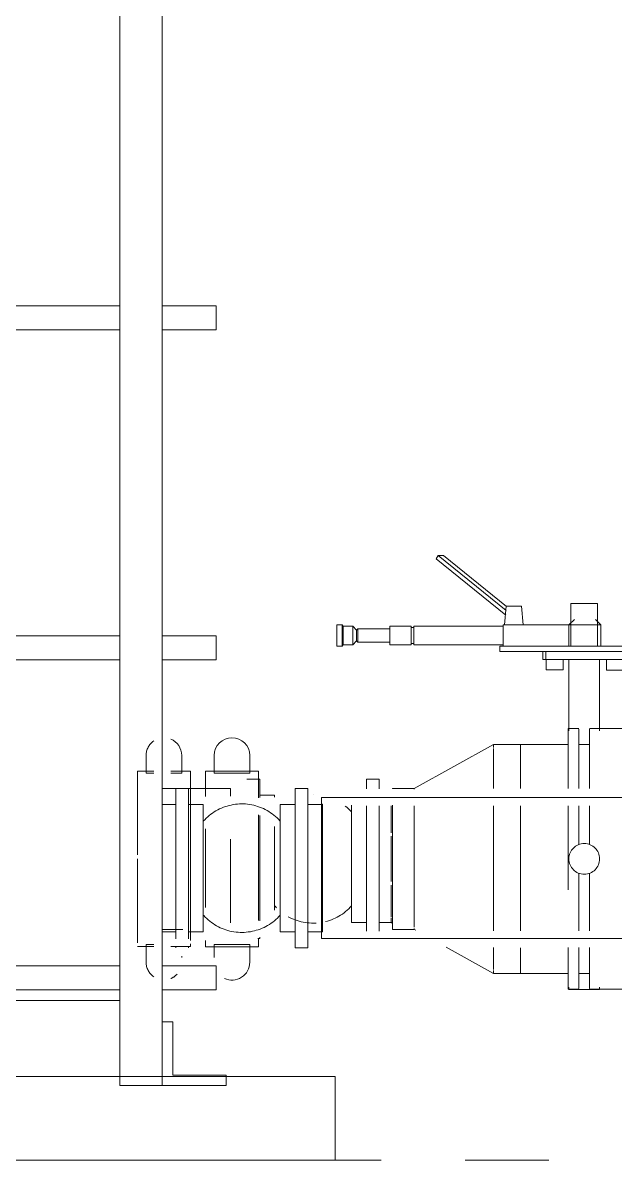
# Model space of a CAD drawing. Header units: metres. Extents: x 63 to 378, y -27 to 78.
# Drawn here: x 135.87 to 136.577, y 34.802 to 36.159 of the extents above; entities that cross this region are included whole.
import ezdxf

# ---------------------------------------------------------------- set-up
doc = ezdxf.new("R2010")
doc.units = ezdxf.units.M
doc.linetypes.add('Centre', pattern=[0.03175, 0.00635, -0.004763, 0.015875, -0.004763])
doc.linetypes.add('HIDDEN JT', pattern=[0.0016, 0.001, -0.0006])
for name, color, linetype, lineweight in [('A-DETL', 7, 'HIDDEN JT', 9), ('A-FLOR', 7, 'Continuous', 9), ('A-FLOR-LEVL', 7, 'Continuous', 9), ('M-EQPM', 7, 'Continuous', 18), ('P-PIPE', 7, 'Continuous', 18)]:
    doc.layers.add(name, color=color, linetype=linetype, lineweight=lineweight)

# ---------------------------------------------------------------- blocks, each defined once
blk = doc.blocks.new('Heat_Exchanger-Plate_and_Frame-Taco-PF060_062 - PF060_062F-1966333-SEC 11')
at = {"layer": 'M-EQPM', "color": 11, "true_color": 0xff8080}
for p, q in [((-6.1508, 34.8908), (-6.1508, 36.7442)), ((-6.1, 36.7442), (-6.1, 34.8908)), ((-6.1508, 35.8212), (-7.4708, 35.8212)), ((-6.0357, 35.8212), (-6.1, 35.8212)), ((-6.0357, 35.7927), (-6.0357, 35.8212)), ((-7.4708, 35.7927), (-6.1508, 35.7927)), ((-6.1, 35.7927), (-6.0357, 35.7927)), ((-6.1508, 35.4275), (-7.4708, 35.4275)), ((-6.0357, 35.4275), (-6.1, 35.4275)), ((-6.0357, 35.399), (-6.0357, 35.4275)), ((-7.4708, 35.399), (-6.1508, 35.399)), ((-6.1, 35.399), (-6.0357, 35.399)), ((-6.1508, 35.0338), (-7.4708, 35.0338)), ((-6.0357, 35.0338), (-6.1, 35.0338)), ((-6.0357, 35.0053), (-6.0357, 35.0338)), ((-7.4708, 35.0053), (-6.1508, 35.0053)), ((-6.1, 35.0053), (-6.0357, 35.0053)), ((-7.4708, 34.9924), (-6.1508, 34.9924)), ((-6.0873, 34.967), (-6.1, 34.967)), ((-6.0873, 34.9035), (-6.0873, 34.967)), ((-6.0238, 34.9035), (-6.0873, 34.9035)), ((-6.0238, 34.8908), (-6.0238, 34.9035)), ((-6.1508, 34.8908), (-6.1, 34.8908)), ((-6.1, 34.8908), (-6.0238, 34.8908))]:
    blk.add_line(p, q, dxfattribs=at)
blk = doc.blocks.new('Victaulic-IPS-Vic-300 MasterSeal Butterfly Valve LH - Standard-2399151-SEC 11')
at = {"layer": 'A-DETL', "color": 11, "true_color": 0xff8080}
for p, q in [((-5.5156, 35.4076), (-5.5158, 35.4076)), ((-5.6729, 35.2247), (-5.6729, 35.1614)), ((-5.6158, 35.2246), (-5.6158, 35.0754)), ((-5.6031, 35.2246), (-5.6031, 35.1784)), ((-5.5904, 35.2246), (-5.5904, 35.1784)), ((-5.5462, 35.2246), (-5.5462, 35.0754)), ((-5.6729, 35.1614), (-5.6729, 35.0755)), ((-5.6031, 35.1444), (-5.6031, 35.0754)), ((-5.5904, 35.1444), (-5.5904, 35.0754))]:
    blk.add_line(p, q, dxfattribs=at)
at = {"layer": 'A-DETL', "color": 11, "true_color": 0xff8080, "flags": 128}
for points in [[(-5.5178, 35.4076), (-5.5178, 35.4076), (-5.5178, 35.4076), (-5.5178, 35.4076), (-5.5178, 35.4076), (-5.5179, 35.4076), (-5.5179, 35.4076), (-5.5179, 35.4076), (-5.5179, 35.4076), (-5.5179, 35.4076), (-5.5179, 35.4076)], [(-5.5179, 35.4076), (-5.5179, 35.4076), (-5.5179, 35.4076), (-5.5179, 35.4076), (-5.5179, 35.4076), (-5.5179, 35.4076), (-5.5178, 35.4076), (-5.5178, 35.4076), (-5.5178, 35.4076), (-5.5178, 35.4076), (-5.5178, 35.4076), (-5.5178, 35.4076), (-5.5177, 35.4076), (-5.5177, 35.4076), (-5.5177, 35.4076), (-5.5177, 35.4076), (-5.5176, 35.4076), (-5.5176, 35.4076), (-5.5176, 35.4076), (-5.5176, 35.4076), (-5.5175, 35.4076), (-5.5175, 35.4076), (-5.5175, 35.4076), (-5.5174, 35.4076), (-5.5174, 35.4076), (-5.5174, 35.4076), (-5.5173, 35.4076), (-5.5173, 35.4076), (-5.5172, 35.4076), (-5.5172, 35.4076), (-5.5172, 35.4076), (-5.5171, 35.4076), (-5.5171, 35.4076), (-5.517, 35.4076), (-5.517, 35.4076), (-5.517, 35.4076), (-5.5169, 35.4076), (-5.5169, 35.4076), (-5.5168, 35.4076), (-5.5168, 35.4076), (-5.5167, 35.4076), (-5.5167, 35.4076), (-5.5167, 35.4076), (-5.5166, 35.4076), (-5.5166, 35.4076), (-5.5165, 35.4076), (-5.5165, 35.4076), (-5.5165, 35.4076), (-5.5164, 35.4076), (-5.5164, 35.4076), (-5.5163, 35.4076), (-5.5163, 35.4076), (-5.5163, 35.4076), (-5.5162, 35.4076), (-5.5162, 35.4076), (-5.5162, 35.4076), (-5.5161, 35.4076), (-5.5161, 35.4076), (-5.5161, 35.4076), (-5.516, 35.4076), (-5.516, 35.4076), (-5.516, 35.4076), (-5.516, 35.4076), (-5.5159, 35.4076), (-5.5159, 35.4076), (-5.5159, 35.4076), (-5.5159, 35.4076), (-5.5159, 35.4076)], [(-5.5158, 35.4076), (-5.5158, 35.4076), (-5.5158, 35.4076), (-5.5158, 35.4076), (-5.5158, 35.4076), (-5.5158, 35.4076), (-5.5158, 35.4076), (-5.5158, 35.4076), (-5.5158, 35.4076), (-5.5158, 35.4076), (-5.5159, 35.4076), (-5.5159, 35.4076), (-5.5159, 35.4076), (-5.5159, 35.4076), (-5.5159, 35.4076), (-5.516, 35.4076), (-5.516, 35.4076), (-5.516, 35.4076), (-5.516, 35.4076), (-5.5161, 35.4076), (-5.5161, 35.4076), (-5.5161, 35.4076), (-5.5162, 35.4076), (-5.5162, 35.4076), (-5.5162, 35.4076), (-5.5163, 35.4076), (-5.5163, 35.4076), (-5.5164, 35.4076), (-5.5164, 35.4076), (-5.5164, 35.4076), (-5.5165, 35.4076), (-5.5165, 35.4076), (-5.5166, 35.4076), (-5.5166, 35.4076), (-5.5166, 35.4076), (-5.5167, 35.4076), (-5.5167, 35.4076), (-5.5168, 35.4076), (-5.5168, 35.4076), (-5.5169, 35.4076), (-5.5169, 35.4076), (-5.5169, 35.4076), (-5.517, 35.4076), (-5.517, 35.4076), (-5.5171, 35.4076), (-5.5171, 35.4076), (-5.5171, 35.4076), (-5.5172, 35.4076), (-5.5172, 35.4076), (-5.5173, 35.4076), (-5.5173, 35.4076), (-5.5173, 35.4076), (-5.5174, 35.4076), (-5.5174, 35.4076), (-5.5174, 35.4076), (-5.5175, 35.4076), (-5.5175, 35.4076), (-5.5175, 35.4076), (-5.5176, 35.4076), (-5.5176, 35.4076), (-5.5176, 35.4076), (-5.5177, 35.4076), (-5.5177, 35.4076), (-5.5177, 35.4076), (-5.5177, 35.4076), (-5.5178, 35.4076), (-5.5178, 35.4076), (-5.5178, 35.4076)], [(-5.5159, 35.4076), (-5.5158, 35.4076), (-5.5158, 35.4076), (-5.5158, 35.4076), (-5.5158, 35.4076), (-5.5158, 35.4076), (-5.5158, 35.4076), (-5.5158, 35.4076), (-5.5158, 35.4076), (-5.5158, 35.4076), (-5.5158, 35.4076)]]:
    blk.add_lwpolyline(points, dxfattribs=at)
at = {"layer": 'A-DETL', "color": 11, "true_color": 0xff8080}
for start, end in [(360, 180), (180, 0)]:
    blk.add_arc((-5.5967, 35.1614), 0.0183, start, end, dxfattribs=at)
blk.add_ellipse((-5.5075, 35.4281), major_axis=(0, 0.00635), ratio=0.906308, start_param=0, end_param=0.023283, dxfattribs=at)
at = {"layer": 'P-PIPE', "color": 11, "true_color": 0xff8080}
for p, q in [((-5.7708, 35.5234), (-5.7732, 35.5195)), ((-5.6897, 35.4579), (-5.7708, 35.5234)), ((-5.7644, 35.5234), (-5.7708, 35.5234)), ((-5.7644, 35.5234), (-5.6893, 35.4627)), ((-5.7732, 35.5195), (-5.6902, 35.4524)), ((-5.6899, 35.463), (-5.6918, 35.4408)), ((-5.6899, 35.463), (-5.6893, 35.463)), ((-5.6893, 35.463), (-5.6714, 35.463)), ((-5.6695, 35.4408), (-5.6714, 35.463)), ((-5.6126, 35.4662), (-5.6126, 35.4154)), ((-5.5808, 35.4662), (-5.6126, 35.4662)), ((-5.5808, 35.4154), (-5.5808, 35.4662)), ((-5.6085, 35.4471), (-5.6149, 35.4408)), ((-5.5768, 35.4408), (-5.5831, 35.4471)), ((-5.8856, 35.4408), (-5.892, 35.4408)), ((-5.892, 35.4154), (-5.892, 35.4408)), ((-5.8841, 35.4392), (-5.8856, 35.4408)), ((-5.8856, 35.4154), (-5.8856, 35.4408)), ((-5.8729, 35.4392), (-5.8841, 35.4392)), ((-5.8841, 35.4336), (-5.8841, 35.4392)), ((-5.8841, 35.417), (-5.8841, 35.4331)), ((-5.8682, 35.4344), (-5.8729, 35.4392)), ((-5.8729, 35.4336), (-5.8729, 35.4392)), ((-5.8729, 35.417), (-5.8729, 35.4331)), ((-5.8666, 35.436), (-5.8682, 35.4344)), ((-5.8682, 35.4217), (-5.8682, 35.4344)), ((-5.8285, 35.436), (-5.8666, 35.436)), ((-5.8666, 35.4201), (-5.8666, 35.436)), ((-5.8031, 35.4392), (-5.8285, 35.4392)), ((-5.8285, 35.417), (-5.8285, 35.4392)), ((-5.8031, 35.417), (-5.8031, 35.4392)), ((-5.7999, 35.4376), (-5.8031, 35.4376)), ((-5.6935, 35.4392), (-5.7999, 35.4392)), ((-5.7999, 35.417), (-5.7999, 35.4392)), ((-5.6935, 35.4408), (-5.6093, 35.4408)), ((-5.6935, 35.4154), (-5.6935, 35.4408)), ((-5.6149, 35.4408), (-5.6149, 35.4154)), ((-5.6093, 35.4408), (-5.5768, 35.4408)), ((-5.5768, 35.4154), (-5.5768, 35.4408)), ((-5.5261, 35.4344), (-5.5275, 35.4344)), ((-5.5215, 35.4281), (-5.5232, 35.4185)), ((-5.5203, 35.4281), (-5.5217, 35.4281)), ((-5.5215, 35.4281), (-5.5147, 35.4281)), ((-5.5133, 35.4281), (-5.5152, 35.4281)), ((-5.5105, 35.4185), (-5.5122, 35.4281)), ((-5.5062, 35.4344), (-5.5075, 35.4344)), ((-5.892, 35.4154), (-5.8856, 35.4154)), ((-5.8856, 35.4154), (-5.8841, 35.417)), ((-5.8841, 35.417), (-5.8729, 35.417)), ((-5.8729, 35.417), (-5.8682, 35.4217)), ((-5.8682, 35.4217), (-5.8666, 35.4201)), ((-5.8666, 35.4201), (-5.8285, 35.4201)), ((-5.8285, 35.417), (-5.8031, 35.417)), ((-5.8031, 35.4185), (-5.7999, 35.4185)), ((-5.7999, 35.417), (-5.6935, 35.417)), ((-5.6974, 35.4154), (-5.6974, 35.409)), ((-5.4942, 35.4154), (-5.6974, 35.4154)), ((-5.5248, 35.4185), (-5.5248, 35.4154)), ((-5.5248, 35.4185), (-5.5096, 35.4185)), ((-5.5096, 35.4185), (-5.5089, 35.4185)), ((-5.5089, 35.4154), (-5.5089, 35.4185)), ((-5.4942, 35.409), (-5.4942, 35.4154)), ((-5.6974, 35.409), (-5.4942, 35.409)), ((-5.6461, 35.409), (-5.6461, 35.3994)), ((-5.6425, 35.409), (-5.6425, 35.3994)), ((-5.5494, 35.3994), (-5.5494, 35.409)), ((-5.5458, 35.3994), (-5.5458, 35.409)), ((-5.6461, 35.3994), (-5.6425, 35.3994)), ((-5.6425, 35.3994), (-5.5494, 35.3994)), ((-5.6422, 35.3994), (-5.6422, 35.3868)), ((-5.6422, 35.3994), (-5.6422, 35.3868)), ((-5.6217, 35.3868), (-5.6217, 35.3994)), ((-5.6217, 35.3868), (-5.6217, 35.3994)), ((-5.615, 35.3994), (-5.615, 35.3143)), ((-5.5785, 35.3143), (-5.5785, 35.3994)), ((-5.57, 35.3994), (-5.57, 35.3868)), ((-5.57, 35.3994), (-5.57, 35.3867)), ((-5.5495, 35.3868), (-5.5495, 35.3994)), ((-5.5495, 35.3867), (-5.5495, 35.3994)), ((-5.5494, 35.3994), (-5.5458, 35.3994)), ((-5.6422, 35.3868), (-5.6418, 35.3868)), ((-5.6422, 35.3868), (-5.6418, 35.3868)), ((-5.6422, 35.3868), (-5.6217, 35.3868)), ((-5.6422, 35.3868), (-5.6418, 35.3868)), ((-5.6221, 35.3868), (-5.6217, 35.3868)), ((-5.6221, 35.3868), (-5.6217, 35.3868)), ((-5.6221, 35.3868), (-5.6217, 35.3868)), ((-5.57, 35.3868), (-5.5696, 35.3868)), ((-5.57, 35.3868), (-5.5696, 35.3868)), ((-5.57, 35.3867), (-5.5696, 35.3867)), ((-5.57, 35.3867), (-5.5495, 35.3867)), ((-5.5499, 35.3868), (-5.5495, 35.3868)), ((-5.5499, 35.3868), (-5.5495, 35.3868)), ((-5.5499, 35.3867), (-5.5495, 35.3867)), ((-5.6031, 35.3169), (-5.6158, 35.3169)), ((-5.6158, 35.3169), (-5.6158, 35.2453)), ((-5.6031, 35.316), (-5.6031, 35.2453)), ((-5.5462, 35.3169), (-5.5904, 35.3169)), ((-5.5904, 35.316), (-5.5904, 35.2453)), ((-5.5462, 35.3169), (-5.5462, 35.2453)), ((-5.6158, 35.2979), (-5.6729, 35.2979)), ((-5.6729, 35.2979), (-5.6729, 35.2932)), ((-5.6729, 35.2932), (-5.6729, 35.2579)), ((-5.5904, 35.2979), (-5.6031, 35.2979)), ((-5.6729, 35.2579), (-5.6729, 35.2452)), ((-5.6729, 35.0553), (-5.6729, 35.0295)), ((-5.6158, 35.0558), (-5.6158, 35.0058)), ((-5.6031, 35.0558), (-5.6031, 35.0067)), ((-5.5904, 35.0558), (-5.5904, 35.0067)), ((-5.5462, 35.0558), (-5.5462, 35.0058)), ((-5.6729, 35.0295), (-5.6729, 35.0248)), ((-5.6729, 35.0248), (-5.6158, 35.0248)), ((-5.6031, 35.0248), (-5.5904, 35.0248)), ((-5.615, 35.0084), (-5.615, 35.0057)), ((-5.5785, 35.0057), (-5.5785, 35.0084)), ((-5.6158, 35.0058), (-5.6031, 35.0058)), ((-5.615, 35.0057), (-5.5785, 35.0057)), ((-5.5904, 35.0058), (-5.5462, 35.0058))]:
    blk.add_line(p, q, dxfattribs=at)
at = {"layer": 'P-PIPE', "color": 11, "true_color": 0xff8080, "flags": 128}
for points in [[(-5.5179, 35.4076), (-5.5186, 35.4076), (-5.5193, 35.4076), (-5.5199, 35.4077), (-5.5206, 35.4078), (-5.5213, 35.4079), (-5.522, 35.4081), (-5.5226, 35.4083), (-5.5233, 35.4085), (-5.5239, 35.4087), (-5.5246, 35.4089)], [(-5.5178, 35.4076), (-5.5178, 35.4076), (-5.5178, 35.4076), (-5.5178, 35.4076), (-5.5178, 35.4076), (-5.5179, 35.4076), (-5.5179, 35.4076), (-5.5179, 35.4076), (-5.5179, 35.4076), (-5.5179, 35.4076), (-5.5179, 35.4076)], [(-5.5179, 35.4076), (-5.5179, 35.4076), (-5.5179, 35.4076), (-5.5179, 35.4076), (-5.5179, 35.4076), (-5.5179, 35.4076), (-5.5178, 35.4076), (-5.5178, 35.4076), (-5.5178, 35.4076), (-5.5178, 35.4076), (-5.5178, 35.4076), (-5.5178, 35.4076), (-5.5177, 35.4076), (-5.5177, 35.4076), (-5.5177, 35.4076), (-5.5177, 35.4076), (-5.5176, 35.4076), (-5.5176, 35.4076), (-5.5176, 35.4076), (-5.5176, 35.4076), (-5.5175, 35.4076), (-5.5175, 35.4076), (-5.5175, 35.4076), (-5.5174, 35.4076), (-5.5174, 35.4076), (-5.5174, 35.4076), (-5.5173, 35.4076), (-5.5173, 35.4076), (-5.5172, 35.4076), (-5.5172, 35.4076), (-5.5172, 35.4076), (-5.5171, 35.4076), (-5.5171, 35.4076), (-5.517, 35.4076), (-5.517, 35.4076), (-5.517, 35.4076), (-5.5169, 35.4076), (-5.5169, 35.4076), (-5.5168, 35.4076), (-5.5168, 35.4076), (-5.5167, 35.4076), (-5.5167, 35.4076), (-5.5167, 35.4076), (-5.5166, 35.4076), (-5.5166, 35.4076), (-5.5165, 35.4076), (-5.5165, 35.4076), (-5.5165, 35.4076), (-5.5164, 35.4076), (-5.5164, 35.4076), (-5.5163, 35.4076), (-5.5163, 35.4076), (-5.5163, 35.4076), (-5.5162, 35.4076), (-5.5162, 35.4076), (-5.5162, 35.4076), (-5.5161, 35.4076), (-5.5161, 35.4076), (-5.5161, 35.4076), (-5.516, 35.4076), (-5.516, 35.4076), (-5.516, 35.4076), (-5.516, 35.4076), (-5.5159, 35.4076), (-5.5159, 35.4076), (-5.5159, 35.4076), (-5.5159, 35.4076), (-5.5159, 35.4076)], [(-5.5158, 35.4076), (-5.5158, 35.4076), (-5.5158, 35.4076), (-5.5158, 35.4076), (-5.5158, 35.4076), (-5.5158, 35.4076), (-5.5158, 35.4076), (-5.5158, 35.4076), (-5.5158, 35.4076), (-5.5158, 35.4076), (-5.5159, 35.4076), (-5.5159, 35.4076), (-5.5159, 35.4076), (-5.5159, 35.4076), (-5.5159, 35.4076), (-5.516, 35.4076), (-5.516, 35.4076), (-5.516, 35.4076), (-5.516, 35.4076), (-5.5161, 35.4076), (-5.5161, 35.4076), (-5.5161, 35.4076), (-5.5162, 35.4076), (-5.5162, 35.4076), (-5.5162, 35.4076), (-5.5163, 35.4076), (-5.5163, 35.4076), (-5.5164, 35.4076), (-5.5164, 35.4076), (-5.5164, 35.4076), (-5.5165, 35.4076), (-5.5165, 35.4076), (-5.5166, 35.4076), (-5.5166, 35.4076), (-5.5166, 35.4076), (-5.5167, 35.4076), (-5.5167, 35.4076), (-5.5168, 35.4076), (-5.5168, 35.4076), (-5.5169, 35.4076), (-5.5169, 35.4076), (-5.5169, 35.4076), (-5.517, 35.4076), (-5.517, 35.4076), (-5.5171, 35.4076), (-5.5171, 35.4076), (-5.5171, 35.4076), (-5.5172, 35.4076), (-5.5172, 35.4076), (-5.5173, 35.4076), (-5.5173, 35.4076), (-5.5173, 35.4076), (-5.5174, 35.4076), (-5.5174, 35.4076), (-5.5174, 35.4076), (-5.5175, 35.4076), (-5.5175, 35.4076), (-5.5175, 35.4076), (-5.5176, 35.4076), (-5.5176, 35.4076), (-5.5176, 35.4076), (-5.5177, 35.4076), (-5.5177, 35.4076), (-5.5177, 35.4076), (-5.5177, 35.4076), (-5.5178, 35.4076), (-5.5178, 35.4076), (-5.5178, 35.4076)], [(-5.5159, 35.4076), (-5.5158, 35.4076), (-5.5158, 35.4076), (-5.5158, 35.4076), (-5.5158, 35.4076), (-5.5158, 35.4076), (-5.5158, 35.4076), (-5.5158, 35.4076), (-5.5158, 35.4076), (-5.5158, 35.4076), (-5.5158, 35.4076)], [(-5.5089, 35.409), (-5.5095, 35.4088), (-5.5102, 35.4085), (-5.5108, 35.4083), (-5.5115, 35.4081), (-5.5122, 35.408), (-5.5128, 35.4078), (-5.5135, 35.4077), (-5.5142, 35.4077), (-5.5149, 35.4076), (-5.5156, 35.4076), (-5.5158, 35.4076)]]:
    blk.add_lwpolyline(points, dxfattribs=at)
at = {"layer": 'P-PIPE', "color": 11, "true_color": 0xff8080}
for centre, major_axis, start_param, end_param in [((-5.5275, 35.4281), (0, 0.00635), 4.712389, 8.839092), ((-5.5261, 35.4281), (0, 0.00635), 4.712389, 6.259903), ((-5.5075, 35.4281), (0, 0.00635), 3.727278, 7.853982), ((-5.5062, 35.4281), (0, 0.00635), 3.727278, 6.283185), ((-5.5179, 35.4439), (0, 0.0254), 2.555907, 2.946364), ((-5.517, 35.4439), (0, 0.0254), 3.336821, 3.727278), ((-5.5157, 35.4439), (0, 0.0254), 3.341009, 3.727278)]:
    blk.add_ellipse(centre, major_axis=major_axis, ratio=0.906308, start_param=start_param, end_param=end_param, dxfattribs=at)
blk = doc.blocks.new('C_S_L_Antivibratorio - 6 - v22 - C_S_L_Antivibratorio - 6 - v22-2363018-SEC 11')
at = {"layer": 'A-DETL', "color": 1, "true_color": 0xff0000}
for p, q in [((-6.0688, 35.2454), (-6.084, 35.2454)), ((-6.084, 35.2454), (-6.084, 35.1504)), ((-6.0688, 35.2454), (-6.0688, 35.1504)), ((-6.084, 35.2264), (-6.1, 35.2264)), ((-6.0664, 35.2264), (-6.0688, 35.2264)), ((-6.084, 35.1504), (-6.084, 35.0661)), ((-6.0688, 35.1504), (-6.0688, 35.0661)), ((-6.1, 35.0744), (-6.084, 35.0744)), ((-6.0688, 35.0744), (-6.0664, 35.0744)), ((-6.084, 35.0567), (-6.084, 35.0553))]:
    blk.add_line(p, q, dxfattribs=at)
at = {"layer": 'P-PIPE', "color": 1, "true_color": 0xff0000}
for p, q in [((-5.9264, 35.2454), (-5.9415, 35.2454)), ((-5.9415, 35.2454), (-5.9415, 35.1504)), ((-5.9264, 35.2454), (-5.9264, 35.1504)), ((-6.0511, 35.2264), (-6.0663, 35.2264)), ((-6.0511, 35.2264), (-6.0511, 35.1504)), ((-5.9415, 35.2264), (-5.9593, 35.2264)), ((-5.9593, 35.2264), (-5.9593, 35.1504)), ((-5.9103, 35.2264), (-5.9264, 35.2264)), ((-6.0511, 35.1504), (-6.0511, 35.0744)), ((-5.9593, 35.1504), (-5.9593, 35.0744)), ((-5.9415, 35.1504), (-5.9415, 35.0553)), ((-5.9264, 35.1504), (-5.9264, 35.0553)), ((-6.0663, 35.0744), (-6.0511, 35.0744)), ((-5.9593, 35.0744), (-5.9415, 35.0744)), ((-5.9264, 35.0744), (-5.9103, 35.0744)), ((-6.0688, 35.0567), (-6.0688, 35.0553)), ((-5.9415, 35.0553), (-5.9264, 35.0553))]:
    blk.add_line(p, q, dxfattribs=at)
at = {"layer": 'P-PIPE', "color": 1, "true_color": 0xff0000, "flags": 128}
for points in [[(-6.0511, 35.2064), (-6.0494, 35.2082), (-6.0477, 35.2099), (-6.0459, 35.2116), (-6.044, 35.2131), (-6.0421, 35.2147), (-6.0401, 35.2161), (-6.0381, 35.2175), (-6.036, 35.2187), (-6.0338, 35.2199), (-6.0316, 35.221), (-6.0294, 35.222), (-6.0271, 35.223), (-6.0248, 35.2238), (-6.0225, 35.2245), (-6.0201, 35.2252), (-6.0177, 35.2257), (-6.0153, 35.2262), (-6.0129, 35.2265), (-6.0105, 35.2268), (-6.008, 35.227), (-6.0056, 35.227), (-6.0031, 35.227), (-6.0007, 35.2269), (-5.9982, 35.2266), (-5.9958, 35.2263), (-5.9934, 35.2259), (-5.991, 35.2254), (-5.9886, 35.2247), (-5.9863, 35.224), (-5.9839, 35.2232), (-5.9817, 35.2223), (-5.9794, 35.2214), (-5.9772, 35.2203), (-5.975, 35.2191), (-5.9729, 35.2179), (-5.9709, 35.2165), (-5.9689, 35.2151), (-5.9669, 35.2136), (-5.965, 35.2121), (-5.9632, 35.2104), (-5.9615, 35.2087), (-5.9598, 35.2069), (-5.9593, 35.2064)], [(-5.9593, 35.0944), (-5.9609, 35.0925), (-5.9627, 35.0908), (-5.9645, 35.0891), (-5.9663, 35.0876), (-5.9682, 35.086), (-5.9702, 35.0846), (-5.9723, 35.0832), (-5.9744, 35.082), (-5.9765, 35.0808), (-5.9787, 35.0797), (-5.9809, 35.0787), (-5.9832, 35.0777), (-5.9855, 35.0769), (-5.9879, 35.0762), (-5.9902, 35.0755), (-5.9926, 35.075), (-5.995, 35.0745), (-5.9974, 35.0742), (-5.9999, 35.0739), (-6.0023, 35.0737), (-6.0048, 35.0737), (-6.0072, 35.0737), (-6.0097, 35.0738), (-6.0121, 35.0741), (-6.0146, 35.0744), (-6.017, 35.0748), (-6.0194, 35.0753), (-6.0217, 35.076), (-6.0241, 35.0767), (-6.0264, 35.0775), (-6.0287, 35.0784), (-6.0309, 35.0793), (-6.0331, 35.0804), (-6.0353, 35.0816), (-6.0374, 35.0828), (-6.0395, 35.0842), (-6.0415, 35.0856), (-6.0434, 35.0871), (-6.0453, 35.0886), (-6.0471, 35.0903), (-6.0489, 35.092), (-6.0506, 35.0938), (-6.0511, 35.0944)]]:
    blk.add_lwpolyline(points, dxfattribs=at)
blk = doc.blocks.new('C_S_L_Antivibratorio - 6 - v22 - C_S_L_Antivibratorio - 6 - v22-V38-SEC 11')
at = {"layer": 'A-DETL', "color": 11, "true_color": 0xff8080}
for p, q in [((-5.8742, 35.2257), (-5.8742, 35.1905)), ((-5.8565, 35.2249), (-5.8565, 35.2225)), ((-5.8413, 35.2249), (-5.8413, 35.2225)), ((-5.8253, 35.1905), (-5.8253, 35.2257)), ((-5.9838, 35.213), (-5.9838, 35.1614)), ((-5.8565, 35.2225), (-5.8565, 35.1614)), ((-5.8413, 35.2225), (-5.8413, 35.1614)), ((-5.9661, 35.2), (-5.9661, 35.1905)), ((-5.9661, 35.1905), (-5.9661, 35.1614)), ((-5.8742, 35.1905), (-5.8742, 35.1614)), ((-5.8253, 35.1614), (-5.8253, 35.1905)), ((-5.9838, 35.1614), (-5.9838, 35.1003)), ((-5.9661, 35.1614), (-5.9661, 35.1323)), ((-5.8742, 35.1614), (-5.8742, 35.1323)), ((-5.8565, 35.1614), (-5.8565, 35.1003)), ((-5.8413, 35.1614), (-5.8413, 35.1003)), ((-5.8253, 35.1323), (-5.8253, 35.1614)), ((-5.9661, 35.1323), (-5.9661, 35.1003)), ((-5.8742, 35.1323), (-5.8742, 35.0912)), ((-5.8253, 35.0912), (-5.8253, 35.1323)), ((-5.9838, 35.1003), (-5.9838, 35.0873)), ((-5.8742, 35.0912), (-5.8742, 35.0854)), ((-5.8565, 35.1003), (-5.8565, 35.0791)), ((-5.8413, 35.1003), (-5.8413, 35.0791)), ((-5.8253, 35.0854), (-5.8253, 35.0912)), ((-5.8742, 35.0854), (-5.8565, 35.0854)), ((-5.8565, 35.0791), (-5.8565, 35.0752)), ((-5.8413, 35.0854), (-5.8253, 35.0854)), ((-5.8413, 35.0791), (-5.8413, 35.0752))]:
    blk.add_line(p, q, dxfattribs=at)
at = {"layer": 'A-DETL', "color": 11, "true_color": 0xff8080, "flags": 128}
for points in [[(-5.8817, 35.2245), (-5.88, 35.2231), (-5.8782, 35.2214), (-5.8764, 35.2197), (-5.8748, 35.2179), (-5.8742, 35.2174)], [(-5.9639, 35.103), (-5.9655, 35.1048), (-5.9661, 35.1054)], [(-5.8742, 35.1054), (-5.8759, 35.1036), (-5.8776, 35.1018), (-5.8794, 35.1002), (-5.8813, 35.0986), (-5.8832, 35.0971), (-5.8852, 35.0956), (-5.8873, 35.0943), (-5.8893, 35.093), (-5.8915, 35.0918), (-5.8937, 35.0907), (-5.8959, 35.0897), (-5.8982, 35.0888), (-5.9005, 35.0879), (-5.9028, 35.0872), (-5.9052, 35.0865)], [(-5.9164, 35.0848), (-5.9173, 35.0848), (-5.9198, 35.0847), (-5.9222, 35.0847), (-5.9247, 35.0849), (-5.9271, 35.0851), (-5.9295, 35.0854), (-5.932, 35.0858), (-5.9343, 35.0864), (-5.9367, 35.087), (-5.9391, 35.0877), (-5.9414, 35.0885), (-5.9437, 35.0894), (-5.9459, 35.0904), (-5.9481, 35.0914), (-5.9497, 35.0923)]]:
    blk.add_lwpolyline(points, dxfattribs=at)
at = {"layer": 'P-PIPE', "color": 11, "true_color": 0xff8080}
for p, q in [((-5.9838, 35.2564), (-5.999, 35.2564)), ((-5.9838, 35.2564), (-5.9838, 35.2437)), ((-5.8413, 35.2564), (-5.8565, 35.2564)), ((-5.8565, 35.2564), (-5.8565, 35.2448)), ((-5.8413, 35.2564), (-5.8413, 35.2448)), ((-5.9838, 35.2437), (-5.9838, 35.2348)), ((-5.9197, 35.238), (-5.9196, 35.238)), ((-5.9661, 35.2374), (-5.9838, 35.2374)), ((-5.9661, 35.2374), (-5.9661, 35.2349)), ((-5.986, 35.0663), (-5.9838, 35.0663)), ((-5.9838, 35.0678), (-5.9838, 35.0663))]:
    blk.add_line(p, q, dxfattribs=at)
blk = doc.blocks.new('Victaulic-IPS-Reducer No 50-51 - AC-2770428-SEC 11')
at = {"layer": 'A-DETL', "color": 11, "true_color": 0xff8080}
for p, q in [((-5.8253, 35.2249), (-5.8253, 35.2209)), ((-5.7995, 35.2209), (-5.7995, 35.2249)), ((-5.705, 35.2247), (-5.705, 35.2101)), ((-5.6729, 35.1614), (-5.6729, 35.2247)), ((-5.8253, 35.2209), (-5.8253, 35.1831)), ((-5.7995, 35.2176), (-5.7995, 35.2209)), ((-5.7995, 35.2177), (-5.7995, 35.2155)), ((-5.7995, 35.2155), (-5.7995, 35.2116)), ((-5.7995, 35.1947), (-5.7995, 35.2116)), ((-5.705, 35.1983), (-5.705, 35.2101)), ((-5.705, 35.1984), (-5.705, 35.1614)), ((-5.7995, 35.1947), (-5.7995, 35.1901)), ((-5.7995, 35.1901), (-5.7995, 35.1873)), ((-5.7995, 35.1831), (-5.7995, 35.1874)), ((-5.8253, 35.1831), (-5.8253, 35.1614)), ((-5.7995, 35.1614), (-5.7995, 35.1831)), ((-5.8253, 35.1614), (-5.8253, 35.1396)), ((-5.7995, 35.1396), (-5.7995, 35.1614)), ((-5.705, 35.1614), (-5.705, 35.1244)), ((-5.6729, 35.0755), (-5.6729, 35.1614)), ((-5.8253, 35.1396), (-5.8253, 35.1019)), ((-5.7995, 35.1353), (-5.7995, 35.1396)), ((-5.7995, 35.1354), (-5.7995, 35.1326)), ((-5.7995, 35.1326), (-5.7995, 35.128)), ((-5.7995, 35.1111), (-5.7995, 35.1281)), ((-5.705, 35.1126), (-5.705, 35.1244)), ((-5.8253, 35.1019), (-5.8253, 35.0885)), ((-5.7995, 35.1112), (-5.7995, 35.1073)), ((-5.7995, 35.1073), (-5.7995, 35.105)), ((-5.7995, 35.1019), (-5.7995, 35.1051)), ((-5.7995, 35.0885), (-5.7995, 35.1019)), ((-5.705, 35.1127), (-5.705, 35.0901)), ((-5.8253, 35.0885), (-5.8253, 35.0801)), ((-5.7995, 35.0801), (-5.7995, 35.0885)), ((-5.705, 35.0876), (-5.705, 35.0902)), ((-5.8253, 35.0801), (-5.8253, 35.0772)), ((-5.8253, 35.0772), (-5.7995, 35.0772)), ((-5.7995, 35.0785), (-5.7995, 35.0772)), ((-5.7995, 35.0772), (-5.7995, 35.0778)), ((-5.7995, 35.0772), (-5.7976, 35.0762)), ((-5.705, 35.078), (-5.705, 35.0876)), ((-5.705, 35.078), (-5.705, 35.0755))]:
    blk.add_line(p, q, dxfattribs=at)
at = {"layer": 'P-PIPE', "color": 11, "true_color": 0xff8080}
for p, q in [((-5.705, 35.2979), (-5.7995, 35.2455)), ((-5.6729, 35.2979), (-5.705, 35.2979)), ((-5.705, 35.2979), (-5.705, 35.2975)), ((-5.705, 35.2965), (-5.705, 35.2979)), ((-5.705, 35.2944), (-5.705, 35.2965)), ((-5.705, 35.2932), (-5.705, 35.2894)), ((-5.6729, 35.2932), (-5.6729, 35.2979)), ((-5.6729, 35.2579), (-5.6729, 35.2932)), ((-5.705, 35.2856), (-5.705, 35.2894)), ((-5.705, 35.2829), (-5.705, 35.2856)), ((-5.705, 35.2829), (-5.705, 35.2715)), ((-5.705, 35.2645), (-5.705, 35.2715)), ((-5.705, 35.2615), (-5.705, 35.2645)), ((-5.705, 35.2615), (-5.705, 35.2579)), ((-5.705, 35.2579), (-5.705, 35.2452)), ((-5.6729, 35.2452), (-5.6729, 35.2579)), ((-5.7995, 35.2455), (-5.8253, 35.2455)), ((-5.8253, 35.2455), (-5.8253, 35.2451)), ((-5.7995, 35.2451), (-5.7995, 35.2455)), ((-5.7995, 35.2455), (-5.7995, 35.2447)), ((-5.7616, 35.0562), (-5.705, 35.0248)), ((-5.705, 35.0512), (-5.705, 35.0558)), ((-5.705, 35.0513), (-5.705, 35.0398)), ((-5.6729, 35.0295), (-5.6729, 35.0553)), ((-5.705, 35.0372), (-5.705, 35.0398)), ((-5.705, 35.0333), (-5.705, 35.0372)), ((-5.705, 35.0333), (-5.705, 35.0295)), ((-5.705, 35.0262), (-5.705, 35.0284)), ((-5.705, 35.0248), (-5.705, 35.0262)), ((-5.705, 35.0253), (-5.705, 35.0248)), ((-5.705, 35.0248), (-5.6729, 35.0248)), ((-5.6729, 35.0248), (-5.6729, 35.0295))]:
    blk.add_line(p, q, dxfattribs=at)
blk = doc.blocks.new('Non-Connector - AC-V39-SEC 11')
at = {"layer": 'A-DETL', "color": 1, "true_color": 0xff0000}
for p, q in [((-5.9088, 35.1504), (-5.9088, 35.2266)), ((-5.9088, 35.0742), (-5.9088, 35.1504))]:
    blk.add_line(p, q, dxfattribs=at)
at = {"layer": 'P-PIPE', "color": 1, "true_color": 0xff0000}
for p, q in [((-5.9088, 35.2266), (-5.9103, 35.2266)), ((-5.9103, 35.0742), (-5.9088, 35.0742))]:
    blk.add_line(p, q, dxfattribs=at)
blk = doc.blocks.new('Non-Connector - AC-V62-SEC 11')
at = {"layer": 'A-DETL', "color": 11, "true_color": 0xff8080}
for p, q in [((-5.8269, 35.2249), (-5.8269, 35.1926)), ((-5.8269, 35.1884), (-5.8269, 35.1614)), ((-5.8269, 35.1614), (-5.8269, 35.1343)), ((-5.8269, 35.1301), (-5.8269, 35.0919)), ((-5.8269, 35.0906), (-5.8269, 35.0852)), ((-5.8269, 35.0852), (-5.8253, 35.0852))]:
    blk.add_line(p, q, dxfattribs=at)
blk = doc.blocks.new('Victaulic-IPS-Rigid Coupling Style 07-W07-107 - Standard-V40-SEC 11')
at = {"layer": 'A-DETL', "color": 11, "true_color": 0xff8080}
for p, q in [((-5.9851, 35.1885), (-5.9851, 35.2138)), ((-6.0486, 35.1972), (-6.0486, 35.1885)), ((-6.0486, 35.1885), (-6.0486, 35.1614)), ((-5.9851, 35.1614), (-5.9851, 35.1885)), ((-6.0486, 35.1614), (-6.0486, 35.1343)), ((-5.9851, 35.1343), (-5.9851, 35.1614)), ((-6.0486, 35.1343), (-6.0486, 35.1034)), ((-5.9851, 35.0877), (-5.9851, 35.1343))]:
    blk.add_line(p, q, dxfattribs=at)
at = {"layer": 'P-PIPE', "color": 11, "true_color": 0xff8080}
for p, q in [((-6.038, 35.2847), (-6.038, 35.2636)), ((-5.9957, 35.2636), (-5.9957, 35.2847)), ((-5.9851, 35.2661), (-6.0486, 35.2661)), ((-6.0486, 35.2661), (-6.0486, 35.2626)), ((-5.9851, 35.2626), (-5.9851, 35.2661)), ((-6.0486, 35.2626), (-6.0486, 35.2359)), ((-6.038, 35.2636), (-5.9957, 35.2636)), ((-5.9851, 35.2343), (-5.9851, 35.2626)), ((-6.0486, 35.064), (-6.0486, 35.0602)), ((-5.9851, 35.0602), (-5.9851, 35.0658)), ((-6.0486, 35.0602), (-6.0486, 35.0566)), ((-6.0486, 35.0566), (-5.9851, 35.0566)), ((-5.9957, 35.0591), (-6.038, 35.0591)), ((-6.038, 35.0591), (-6.038, 35.0438)), ((-5.9957, 35.038), (-5.9957, 35.0591)), ((-5.9851, 35.0566), (-5.9851, 35.0602))]:
    blk.add_line(p, q, dxfattribs=at)
for centre, start, end in [((-6.0169, 35.2847), 360, 180), ((-6.0169, 35.038), 244.8349, 0)]:
    blk.add_arc(centre, 0.0212, start, end, dxfattribs=at)
blk = doc.blocks.new('Victaulic-IPS-Rigid Coupling Style 07-W07-107 - Standard-V42-SEC 11')
at = {"layer": 'A-DETL', "color": 11, "true_color": 0xff8080}
for p, q in [((-6.1193, 35.2848), (-6.1193, 35.2637)), ((-6.11, 35.2662), (-6.1298, 35.2662)), ((-6.1298, 35.2662), (-6.1298, 35.1614)), ((-6.1193, 35.2637), (-6.11, 35.2637)), ((-6.1298, 35.1614), (-6.1298, 35.0567)), ((-6.1298, 35.0567), (-6.11, 35.0567)), ((-6.11, 35.0592), (-6.1193, 35.0592)), ((-6.1193, 35.0592), (-6.1193, 35.0381))]:
    blk.add_line(p, q, dxfattribs=at)
for centre, start, end in [((-6.0981, 35.2848), 124.5224, 180), ((-6.0981, 35.0381), 180, 235.4776), ((-6.0981, 35.0381), 292.6885, 317.4465)]:
    blk.add_arc(centre, 0.0212, start, end, dxfattribs=at)
at = {"layer": 'P-PIPE', "color": 11, "true_color": 0xff8080}
for p, q in [((-6.0769, 35.2637), (-6.0769, 35.2848)), ((-6.0663, 35.2662), (-6.09, 35.2662)), ((-6.0663, 35.1614), (-6.0663, 35.2662)), ((-6.09, 35.2637), (-6.0769, 35.2637)), ((-6.0663, 35.064), (-6.0663, 35.1614)), ((-6.09, 35.0567), (-6.0663, 35.0567)), ((-6.0663, 35.0567), (-6.0663, 35.0602)), ((-6.0769, 35.0438), (-6.0769, 35.0453))]:
    blk.add_line(p, q, dxfattribs=at)
blk.add_arc((-6.0981, 35.2848), 0.0212, 360, 67.3115, dxfattribs=at)

msp = doc.modelspace()

# ---------------------------------------------------------------- linework, layer by layer
at = {"layer": 'A-DETL', "color": 11, "true_color": 0xff8080}
for p, q in [((136.0702, 35.2455), (136.0367, 35.2455)), ((136.1178, 35.2455), (136.088, 35.2455)), ((136.1178, 35.2361), (136.1178, 35.2455)), ((136.1178, 35.0849), (136.1178, 35.2156)), ((136.0367, 35.0772), (136.0609, 35.0772))]:
    msp.add_line(p, q, dxfattribs=at)
at = {"layer": 'A-FLOR', "color": 253, "true_color": 0xaaaaaa}
for p, q in [((133.3428, 34.9018), (136.2428, 34.9018)), ((136.2428, 34.9018), (136.2428, 34.8018)), ((136.2428, 34.8018), (133.3428, 34.8018))]:
    msp.add_line(p, q, dxfattribs=at)
at = {"layer": 'A-FLOR-LEVL', "linetype": 'Centre'}
msp.add_line((143.0977, 34.8018), (130.573, 34.8018), dxfattribs=at)
at = {"layer": 'P-PIPE', "color": 11, "true_color": 0xff8080}
msp.add_line((136.088, 35.2455), (136.0703, 35.2455), dxfattribs=at)
at = {"layer": 'P-PIPE', "color": 1, "true_color": 0xff0000}
for p, q in [((136.8101, 35.2345), (136.2263, 35.2345)), ((136.2263, 35.2345), (136.2263, 35.0662)), ((136.2263, 35.0662), (136.8101, 35.0662))]:
    msp.add_line(p, q, dxfattribs=at)

# ---------------------------------------------------------------- block references
at = {"layer": 'A-DETL', "color": 11, "true_color": 0xff8080}
for name in ['Victaulic-IPS-Vic-300 MasterSeal Butterfly Valve LH - Standard-2399151-SEC 11', 'Victaulic-IPS-Rigid Coupling Style 07-W07-107 - Standard-V40-SEC 11', 'Victaulic-IPS-Rigid Coupling Style 07-W07-107 - Standard-V42-SEC 11', 'Victaulic-IPS-Reducer No 50-51 - AC-2770428-SEC 11', 'C_S_L_Antivibratorio - 6 - v22 - C_S_L_Antivibratorio - 6 - v22-V38-SEC 11', 'Non-Connector - AC-V62-SEC 11']:
    msp.add_blockref(name, (142.1366, 0), dxfattribs=at)
at = {"layer": 'A-DETL', "color": 1, "true_color": 0xff0000}
for name in ['C_S_L_Antivibratorio - 6 - v22 - C_S_L_Antivibratorio - 6 - v22-2363018-SEC 11', 'Non-Connector - AC-V39-SEC 11']:
    msp.add_blockref(name, (142.1366, 0), dxfattribs=at)
at = {"layer": 'M-EQPM', "color": 11, "true_color": 0xff8080}
msp.add_blockref('Heat_Exchanger-Plate_and_Frame-Taco-PF060_062 - PF060_062F-1966333-SEC 11', (142.1366, 0), dxfattribs=at)

doc.saveas('drawing.dxf')
